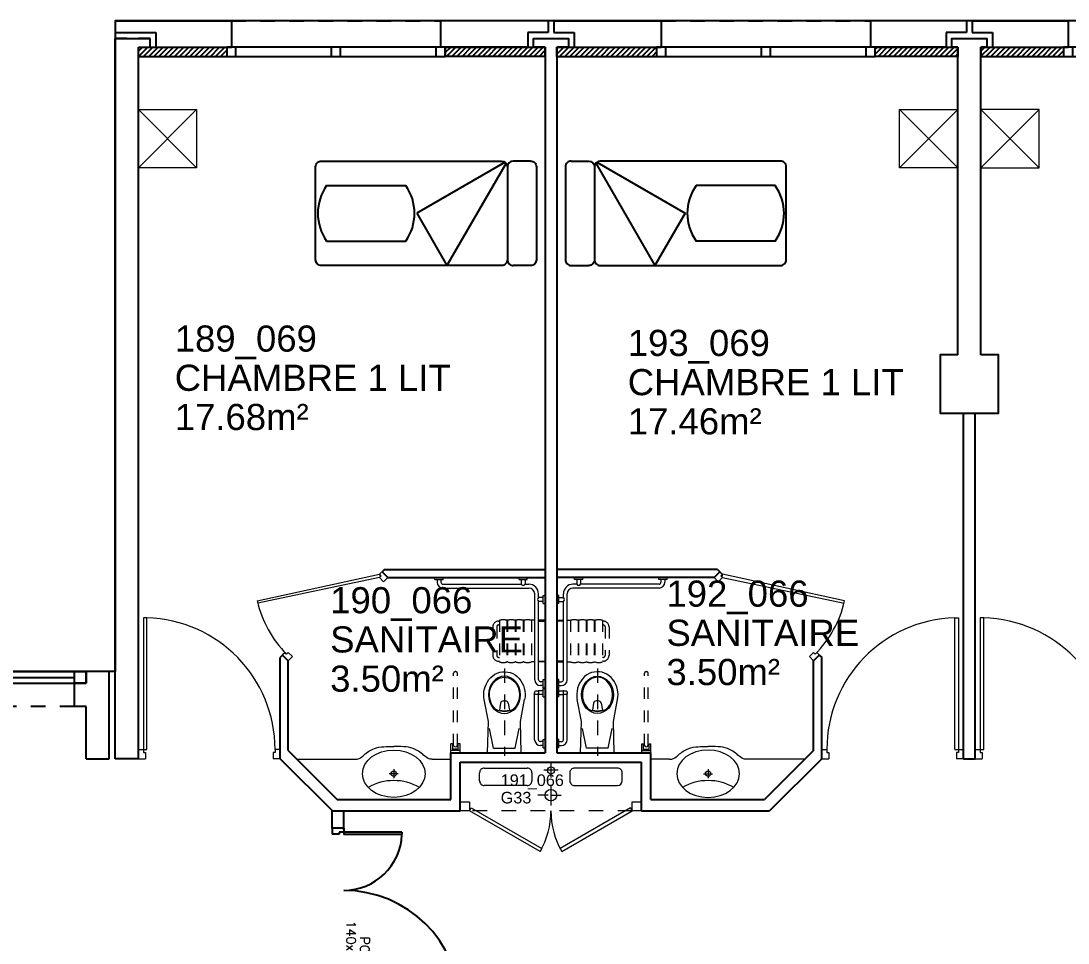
# Model space of a CAD drawing. Header units: metres. Extents: x -5 to 211, y -2 to 116.
# Drawn here: x 186.44 to 195.45, y 64.18 to 72.12 of the extents above; entities that cross this region are included whole.
import ezdxf
from ezdxf.enums import TextEntityAlignment as Align

# ---------------------------------------------------------------- set-up
doc = ezdxf.new("R2010")
doc.units = ezdxf.units.M
doc.header["$MEASUREMENT"] = 0
for name, pattern in [('CACHÉ', [0.25, 0.125, -0.125]), ('CONTINU', [0]), ('HIDDEN2', [0.1875, 0.125, -0.0625]), ('POINTILLÉS', [0.1, 0.05, -0.05])]:
    doc.linetypes.add(name, pattern=pattern)
doc.layers.get('0').update_dxf_attribs({"linetype": 'CONTINUOUS'})
for name, color, linetype in [('002 poteaux', 7, 'CONTINUOUS'), ('003 murs porteurs', 7, 'CONTINUOUS'), ('004 cloisons', 7, 'CONTINUOUS'), ('004 isolation', 7, 'CONTINUOUS'), ('007 Fenêtre', 7, 'CONTINUOUS'), ('400 Lits', 150, 'CONTINUOUS'), ('A_Etiqu_Gaine', 8, 'CONTINUOUS'), ('A_Etiqu_Gaine_code', 8, 'CONTINUOUS'), ('A_Etiqu_Local', 8, 'CONTINUOUS'), ('A_MURS_CLOI', 7, 'CONTINUOUS'), ('A_PORT_Creer', 8, 'CONTINUOUS'), ('CONTOUR', 54, 'CONTINUOUS')]:
    doc.layers.add(name, color=color, linetype=linetype)
for name, color, linetype, lineweight in [('A_EQPM', 142, 'CONTINUOUS', 0), ('A_PORT', 8, 'CONTINUOUS', 0), ('A_SANI', 5, 'CONTINU', 0)]:
    doc.layers.add(name, color=color, linetype=linetype, lineweight=lineweight)
doc.styles.add('Attribut', font='arial.ttf')
doc.styles.add('ROMANS8', font='romans8.shx', dxfattribs={"height": 50})

# ---------------------------------------------------------------- blocks, each defined once
blk = doc.blocks.new('BROCA5-G22')
at = {"layer": '004 cloisons', "color": 52, "linetype": 'Continuous'}
for p, q in [((45.059898, 26.449627), (43.339897, 26.449627)), ((43.339897, 26.369629), (45.059898, 26.369629))]:
    blk.add_line(p, q, dxfattribs=at)
at = {"layer": '004 cloisons', "color": 7, "linetype": 'Continuous'}
for points in [[(43.259903, 26.449627), (43.259903, 26.369629), (43.339897, 26.369629), (43.339897, 26.449627)], [(44.159904, 26.449627), (44.159904, 26.369629), (44.239899, 26.369629), (44.239899, 26.449627)], [(45.059898, 26.449627), (45.059898, 26.369629), (45.139893, 26.369629), (45.139893, 26.449627)]]:
    blk.add_lwpolyline(points, close=True, dxfattribs=at)
blk = doc.blocks.new('BROCA5-G551')
at = {"layer": '004 cloisons', "color": 1, "linetype": 'Continuous'}
for p, q in [((40.550011, 21.074963), (41.95002, 21.074963)), ((40.550011, 21.024952), (41.95002, 21.024952)), ((40.550011, 20.974964), (42.050018, 20.974957))]:
    blk.add_line(p, q, dxfattribs=at)
at = {"layer": '004 cloisons', "color": 7, "linetype": 'Continuous'}
for points in [[(40.550011, 20.974964), (40.450012, 20.974964), (40.450012, 21.074963), (40.550011, 21.074963)], [(42.050018, 20.974964), (41.95002, 20.974964), (41.95002, 21.074963), (42.050018, 21.074963)]]:
    blk.add_lwpolyline(points, close=True, dxfattribs=at)
blk = doc.blocks.new('BROCA5-G554')
at = {"layer": '004 cloisons', "color": 5, "linetype": 'Continuous'}
for p, q in [((42.250015, 21.074966), (42.050018, 21.074966)), ((42.050018, 20.974964), (42.050018, 21.074966)), ((42.250015, 20.39975), (42.250015, 21.074966)), ((42.050018, 20.324753), (42.050018, 20.774963)), ((42.250015, 20.39975), (42.250015, 20.39975)), ((42.250015, 20.324753), (42.250015, 20.39975)), ((42.050018, 20.324753), (42.250015, 20.324753))]:
    blk.add_line(p, q, dxfattribs=at)
blk = doc.blocks.new('BROCA5-G553')
at = {"layer": '004 cloisons', "color": 5, "linetype": 'Continuous'}
for p, q in [((41.95002, 20.774963), (41.95002, 20.974964)), ((42.050018, 20.974964), (41.95002, 20.974964)), ((42.050018, 20.774963), (41.95002, 20.774963))]:
    blk.add_line(p, q, dxfattribs=at)
at = {"layer": '004 cloisons'}
blk.add_blockref('BROCA5-G554', (0, 0), dxfattribs=at)
blk = doc.blocks.new('BROCA5-G556')
at = {"layer": '004 cloisons', "color": 5, "linetype": 'Continuous'}
for p, q in [((42.300018, 26.674631), (42.300018, 26.574631)), ((42.300018, 26.674631), (43.2999, 26.674631)), ((43.2999, 26.674631), (43.2999, 26.449627)), ((42.300018, 26.574631), (42.650013, 26.574631)), ((42.650013, 26.574631), (42.650013, 26.449627)), ((42.650013, 26.449627), (43.2999, 26.449627))]:
    blk.add_line(p, q, dxfattribs=at)
blk = doc.blocks.new('BROCA5-G1149')
at = {"layer": '004 cloisons', "color": 5, "linetype": 'Continuous'}
for p, q in [((49.675018, 26.674631), (50.499901, 26.674631)), ((49.675018, 26.674631), (49.675018, 26.574631)), ((50.499901, 26.674631), (50.499901, 26.449627)), ((49.675018, 26.574631), (49.850014, 26.574631)), ((49.850014, 26.574631), (49.850014, 26.449627)), ((49.850014, 26.449627), (50.499901, 26.449627))]:
    blk.add_line(p, q, dxfattribs=at)
blk = doc.blocks.new('BROCA5-G1151')
at = {"layer": '004 cloisons', "color": 52, "linetype": 'Continuous'}
for p, q in [((48.7598, 26.449627), (47.039799, 26.449627)), ((47.039799, 26.369629), (48.7598, 26.369629))]:
    blk.add_line(p, q, dxfattribs=at)
at = {"layer": '004 cloisons', "color": 7, "linetype": 'Continuous'}
for points in [[(46.959805, 26.449627), (46.959805, 26.369629), (47.039799, 26.369629), (47.039799, 26.449627)], [(47.859806, 26.449627), (47.859806, 26.369629), (47.9398, 26.369629), (47.9398, 26.449627)], [(48.7598, 26.449627), (48.7598, 26.369629), (48.839794, 26.369629), (48.839794, 26.449627)]]:
    blk.add_lwpolyline(points, close=True, dxfattribs=at)
blk = doc.blocks.new('BROCA5-G1152')
at = {"layer": '004 cloisons', "color": 5, "linetype": 'Continuous'}
for p, q in [((46.074921, 26.674631), (46.999802, 26.674631)), ((46.074921, 26.674631), (46.074921, 26.574631)), ((46.999802, 26.674631), (46.999802, 26.449627)), ((46.074921, 26.574631), (46.249916, 26.574631)), ((46.249916, 26.574631), (46.249916, 26.449627)), ((46.249916, 26.449627), (46.999802, 26.449627))]:
    blk.add_line(p, q, dxfattribs=at)
blk = doc.blocks.new('BROCA5-G1153')
at = {"layer": '004 cloisons', "color": 5, "linetype": 'Continuous'}
for p, q in [((45.100037, 26.674631), (45.100037, 26.449627)), ((46.024918, 26.674631), (45.100037, 26.674631)), ((46.024918, 26.674631), (46.024918, 26.574631)), ((45.849922, 26.574631), (45.849922, 26.449627)), ((46.024918, 26.574631), (45.849922, 26.574631)), ((45.849922, 26.449627), (45.100037, 26.449627))]:
    blk.add_line(p, q, dxfattribs=at)
blk = doc.blocks.new('BROCA5-G1154')
at = {"layer": '004 cloisons', "color": 5, "linetype": 'Continuous'}
for p, q in [((48.800129, 26.674631), (48.800129, 26.449627)), ((49.625011, 26.674631), (48.800129, 26.674631)), ((49.625011, 26.674631), (49.625011, 26.574631)), ((49.450016, 26.574631), (49.450016, 26.449627)), ((49.625011, 26.574631), (49.450016, 26.574631)), ((49.450016, 26.449627), (48.800129, 26.449627))]:
    blk.add_line(p, q, dxfattribs=at)
blk = doc.blocks.new('BROCA5-G1158')
at = {"layer": '004 cloisons', "color": 52, "linetype": 'Continuous'}
for p, q in [((52.259899, 26.449627), (50.539898, 26.449627)), ((50.539898, 26.369629), (52.259899, 26.369629))]:
    blk.add_line(p, q, dxfattribs=at)
at = {"layer": '004 cloisons', "color": 7, "linetype": 'Continuous'}
for points in [[(50.459904, 26.449627), (50.459904, 26.369629), (50.539898, 26.369629), (50.539898, 26.449627)], [(51.359905, 26.449627), (51.359905, 26.369629), (51.439899, 26.369629), (51.439899, 26.449627)], [(52.259899, 26.449627), (52.259899, 26.369629), (52.339893, 26.369629), (52.339893, 26.449627)]]:
    blk.add_lwpolyline(points, close=True, dxfattribs=at)
blk = doc.blocks.new('A_Etiqu_Local')
at = {"style": 'Attribut', "flags": 1}
for tag, p in [('CODE_HOPITAL', (-0.4463, 1.9645)), ('CODE_SITE', (-0.4463, 1.7395)), ('CODE_BATIMENT', (-0.4463, 1.5145)), ('CODE_SECTEUR', (-0.4463, 1.2895)), ('CODE_ETAGE', (-0.4463, 1.0645)), ('NOM_NORMALISE', (-0.4463, -0.843)), ('SECTEUR_ACTIVITE', (-0.4463, -1.068)), ('SOUS_SECTEUR_ACTIVITE', (-0.4463, -1.293)), ('VOLUME', (-0.4463, -1.518)), ('SERVICE', (-0.4463, -1.743)), ('CODE_UG', (-0.4463, -1.968)), ('CODE_UA', (-0.4463, -2.193)), ('CODE_POLE', (-0.4463, -2.418)), ('OCCUPANT_EXTERNE', (-0.4463, -2.643)), ('DISPONIBILITE', (-0.4463, -2.868)), ('ACCES_HANDICAPES', (-0.4463, -3.093)), ('NATURE_SOL', (-0.4463, -3.318)), ('RISQUE_LABORATOIRE', (-0.4463, -3.543)), ('AMIANTE', (-0.4463, -3.768))]:
    blk.add_attdef(tag, p, '', height=0.15, dxfattribs=at)
at = {"layer": 'A_Etiqu_Local', "style": 'Attribut'}
for tag, p in [('CODE_PIECE', (-0.4437, 0.5281)), ('NOM_USAGE', (-0.4437, 0.1906)), ('SURFACE', (-0.4437, -0.1469))]:
    blk.add_attdef(tag, p, '', height=0.225, dxfattribs=at)
blk = doc.blocks.new('A_Etiqu_Gaine')
at = {"style": 'Attribut', "flags": 1}
for tag, p in [('CODE_HOPITAL', (-0.4323, 0.8651)), ('CODE_SITE', (-0.4323, 0.7151)), ('CODE_BATIMENT', (-0.4323, 0.5651)), ('CODE_SECTEUR', (-0.4323, 0.4151)), ('CODE_ETAGE', (-0.4323, 0.2651)), ('NOM_NORMALISE', (-0.4323, -0.3349)), ('SECTEUR_ACTIVITE', (-0.4323, -0.4849)), ('SOUS_SECTEUR_ACTIVITE', (-0.4323, -0.6349)), ('SURFACE', (-0.4323, -0.7849)), ('CODE_UG', (-0.4323, -0.9349)), ('CODE_POLE', (-0.4323, -1.0849)), ('AMIANTE', (-0.4323, -1.2349))]:
    blk.add_attdef(tag, p, '', height=0.1, dxfattribs=at)
at = {"layer": 'A_Etiqu_Gaine', "style": 'Attribut'}
blk.add_attdef('NOM_USAGE', (-0.4323, -0.1849), '', height=0.1, dxfattribs=at)
at = {"layer": 'A_Etiqu_Gaine_code', "style": 'Attribut'}
blk.add_attdef('CODE_PIECE', (-0.4323, -0.0349), '', height=0.1, dxfattribs=at)
blk = doc.blocks.new('PV100-50bt10')
for p, q in [((1.515, 1.1), (1.515, 0.1)), ((1.535, 1.1), (1.515, 1.1)), ((1.535, 1.1), (1.535, 0.1)), ((0.035, 0.6), (0.035, 0.1)), ((0.035, 0.6), (0.055, 0.6)), ((0.055, 0.6), (0.055, 0.1)), ((0, 0.1), (0, 0)), ((0, 0.1), (0.035, 0.1)), ((0.035, 0.1), (0.055, 0.1)), ((0.035, 0.1), (0.035, 0.06)), ((1.535, 0.1), (1.515, 0.1)), ((1.535, 0.1), (1.535, 0.06)), ((1.57, 0.1), (1.535, 0.1)), ((1.57, 0.1), (1.57, 0)), ((0, 0), (0.05, 0)), ((0.035, 0.06), (0.05, 0.06)), ((0.05, 0.06), (0.05, 0)), ((1.535, 0.06), (1.52, 0.06)), ((1.52, 0.06), (1.52, 0)), ((1.57, 0), (1.52, 0))]:
    blk.add_line(p, q)
for centre, radius, start, end in [((1.5354, 0.0998), 1.0004, 91.16709, 179.99036), ((0.0342, 0.0996), 0.5008, 0.04538, 87.61634)]:
    blk.add_arc(centre, radius, start, end)
at = {"style": 'ROMANS8'}
for tag, p in [('DEF', (1.0355, 0.2395)), ('DIM', (1.0306, 0.1221))]:
    blk.add_attdef(tag, text='', height=0.08, rotation=360, dxfattribs=at).set_placement(p, align=Align.CENTER)

msp = doc.modelspace()

# ---------------------------------------------------------------- linework, layer by layer
at = {"layer": '002 poteaux', "color": 8, "linetype": 'Continuous'}
msp.add_lwpolyline([(194.5004, 69.2461), (194.3502, 69.2461), (194.3502, 68.7461), (194.8502, 68.7461), (194.8502, 69.2461), (194.7004, 69.2461)], dxfattribs=at)
at = {"layer": '003 murs porteurs', "color": 8, "linetype": 'CACHÉ'}
for p, q in [((188.2501, 72.1208), (190.0502, 72.1208)), ((191.95, 72.1208), (193.7503, 72.1208)), ((186.9002, 66.2211), (185.5002, 66.2211))]:
    msp.add_line(p, q, dxfattribs=at)
at = {"layer": '003 murs porteurs', "color": 8, "linetype": 'POINTILLÉS'}
for p, q in [((187.5502, 71.9708), (187.2502, 71.9708)), ((187.5502, 71.8957), (187.5502, 71.9708)), ((187.4501, 71.8957), (187.5501, 71.8957))]:
    msp.add_line(p, q, dxfattribs=at)
at = {"layer": '003 murs porteurs', "color": 8, "linetype": 'Continuous'}
for p, q in [((194.5003, 69.2461), (194.5003, 71.8957)), ((194.7004, 69.2461), (194.7004, 71.8957))]:
    msp.add_line(p, q, dxfattribs=at)
for points in [[(190.9502, 71.8957), (190.8501, 71.8957), (190.8501, 71.9708), (191.1501, 71.9708), (191.1501, 71.8957), (191.0499, 71.8957)], [(194.5003, 71.8957), (194.4502, 71.8957), (194.4502, 71.9708), (194.7502, 71.9708), (194.7502, 71.8957), (194.7004, 71.8957)]]:
    msp.add_lwpolyline(points, dxfattribs=at)
at = {"layer": '004 cloisons', "color": 8, "linetype": 'Continuous'}
for p, q in [((187.2502, 71.9708), (187.5502, 71.9708)), ((187.2502, 65.8459), (187.2502, 71.9708)), ((187.5502, 71.8957), (187.5502, 71.9708)), ((187.4502, 65.7709), (187.4502, 71.8957)), ((187.4502, 71.8957), (187.5502, 71.8957)), ((190.9502, 71.8957), (190.9502, 65.8204)), ((191.0502, 71.8957), (191.0502, 65.8204)), ((194.5502, 65.7709), (194.5502, 68.7461)), ((194.6502, 65.7709), (194.6502, 68.7461)), ((187.2502, 65.7709), (187.2502, 65.8459)), ((188.7402, 65.8421), (189.1614, 65.4209)), ((190.1402, 65.4209), (190.1402, 65.8204)), ((190.1402, 65.8204), (190.9502, 65.8204)), ((191.0502, 65.8204), (191.8602, 65.8204)), ((191.8602, 65.4209), (191.8602, 65.8204)), ((193.2603, 65.8421), (192.8391, 65.4209)), ((187.4502, 65.7709), (187.2502, 65.7709)), ((188.67, 65.7709), (189.12, 65.3209)), ((190.2202, 65.3209), (190.2202, 65.7404)), ((190.2202, 65.7404), (191.7802, 65.7404)), ((191.7802, 65.3209), (191.7802, 65.7404)), ((193.3305, 65.7709), (192.8805, 65.3209)), ((194.5502, 65.7709), (194.6502, 65.7709)), ((189.1614, 65.4209), (190.1402, 65.4209)), ((191.8602, 65.4209), (192.8391, 65.4209)), ((189.12, 65.3209), (190.2202, 65.3209)), ((191.7802, 65.3209), (192.8805, 65.3209))]:
    msp.add_line(p, q, dxfattribs=at)
at = {"layer": '004 isolation', "color": 8, "linetype": 'Continuous'}
for p, q in [((187.4865, 71.8958), (187.4501, 71.8593)), ((187.4501, 71.8157), (187.4501, 71.8957)), ((187.4501, 71.8957), (188.2101, 71.8957)), ((187.4501, 71.8157), (188.2101, 71.8157)), ((187.4507, 71.8158), (187.5307, 71.8957)), ((187.5749, 71.8957), (187.4949, 71.8157)), ((187.5391, 71.8157), (187.6191, 71.8957)), ((187.6633, 71.8958), (187.5833, 71.8157)), ((187.6275, 71.8157), (187.7075, 71.8958)), ((187.7517, 71.8957), (187.6717, 71.8158)), ((187.7159, 71.8157), (187.7959, 71.8957)), ((187.8401, 71.8958), (187.7601, 71.8157)), ((187.8043, 71.8157), (187.8843, 71.8958)), ((187.9285, 71.8958), (187.8485, 71.8158)), ((187.8927, 71.8158), (187.9726, 71.8957)), ((188.0169, 71.8957), (187.9369, 71.8157)), ((187.981, 71.8157), (188.061, 71.8958)), ((188.1052, 71.8958), (188.0253, 71.8158)), ((188.0694, 71.8158), (188.1494, 71.8958)), ((188.1936, 71.8957), (188.1136, 71.8158)), ((188.1578, 71.8157), (188.2101, 71.868)), ((188.2101, 71.8238), (188.202, 71.8157)), ((188.2101, 71.8957), (188.2101, 71.8157)), ((190.094, 71.8957), (190.0901, 71.8919)), ((190.0901, 71.8477), (190.1382, 71.8957)), ((190.0901, 71.8957), (190.9502, 71.8957)), ((190.0901, 71.8957), (190.0901, 71.8157)), ((190.9502, 71.8157), (190.0901, 71.8157)), ((190.1824, 71.8957), (190.1024, 71.8158)), ((190.1466, 71.8157), (190.2265, 71.8957)), ((190.2707, 71.8957), (190.1908, 71.8157)), ((190.235, 71.8157), (190.315, 71.8958)), ((190.3592, 71.8957), (190.2792, 71.8157)), ((190.3234, 71.8158), (190.4034, 71.8957)), ((190.4475, 71.8957), (190.3675, 71.8158)), ((190.4117, 71.8157), (190.4917, 71.8957)), ((190.5359, 71.8958), (190.4559, 71.8157)), ((190.5001, 71.8157), (190.5801, 71.8958)), ((190.6243, 71.8957), (190.5443, 71.8158)), ((190.5885, 71.8158), (190.6685, 71.8957)), ((190.7127, 71.8957), (190.6327, 71.8158)), ((190.6769, 71.8157), (190.7569, 71.8958)), ((190.8011, 71.8958), (190.7211, 71.8157)), ((190.7653, 71.8158), (190.8453, 71.8958)), ((190.8895, 71.8957), (190.8095, 71.8158)), ((190.8537, 71.8158), (190.9337, 71.8957)), ((190.9502, 71.8681), (190.8979, 71.8158)), ((190.9421, 71.8158), (190.9502, 71.8239)), ((190.9502, 71.8157), (190.9502, 71.8957)), ((191.0662, 71.8957), (191.0499, 71.8794)), ((191.0499, 71.8352), (191.1104, 71.8957)), ((191.0499, 71.8157), (191.0499, 71.8957)), ((191.0499, 71.8957), (191.91, 71.8957)), ((191.0499, 71.8157), (191.91, 71.8157)), ((191.1546, 71.8957), (191.0746, 71.8158)), ((191.1188, 71.8157), (191.1988, 71.8957)), ((191.243, 71.8957), (191.163, 71.8157)), ((191.2072, 71.8157), (191.2872, 71.8957)), ((191.3314, 71.8957), (191.2514, 71.8157)), ((191.2956, 71.8158), (191.3756, 71.8957)), ((191.4198, 71.8957), (191.3398, 71.8158)), ((191.384, 71.8157), (191.464, 71.8957)), ((191.5082, 71.8958), (191.4282, 71.8157)), ((191.4724, 71.8157), (191.5524, 71.8958)), ((191.5966, 71.8957), (191.5166, 71.8158)), ((191.5608, 71.8158), (191.6408, 71.8957)), ((191.685, 71.8957), (191.605, 71.8158)), ((191.6492, 71.8157), (191.7292, 71.8958)), ((191.7734, 71.8958), (191.6934, 71.8157)), ((191.7375, 71.8158), (191.8175, 71.8958)), ((191.8617, 71.8957), (191.7817, 71.8158)), ((191.8259, 71.8158), (191.9059, 71.8957)), ((191.91, 71.8556), (191.8701, 71.8158)), ((191.91, 71.8957), (191.91, 71.8157)), ((193.8063, 71.8958), (193.79, 71.8795)), ((193.79, 71.8353), (193.8505, 71.8958)), ((193.79, 71.8957), (194.5002, 71.8957)), ((193.79, 71.8157), (193.79, 71.8957)), ((194.5002, 71.8157), (193.79, 71.8157)), ((193.8947, 71.8958), (193.8147, 71.8157)), ((193.8588, 71.8157), (193.9388, 71.8957)), ((193.983, 71.8957), (193.903, 71.8157)), ((193.9472, 71.8157), (194.0273, 71.8958)), ((194.0715, 71.8958), (193.9914, 71.8157)), ((194.0356, 71.8158), (194.1156, 71.8958)), ((194.1598, 71.8958), (194.0798, 71.8157)), ((194.124, 71.8157), (194.204, 71.8957)), ((194.2482, 71.8957), (194.1682, 71.8157)), ((194.2124, 71.8157), (194.2924, 71.8958)), ((194.3366, 71.8958), (194.2566, 71.8157)), ((194.3008, 71.8158), (194.3808, 71.8958)), ((194.425, 71.8958), (194.345, 71.8157)), ((194.3892, 71.8157), (194.4692, 71.8957)), ((194.5002, 71.8826), (194.4334, 71.8157)), ((194.4776, 71.8157), (194.5002, 71.8384)), ((194.5002, 71.8957), (194.5002, 71.8157)), ((194.7343, 71.8958), (194.7003, 71.8617)), ((194.7003, 71.8175), (194.7785, 71.8957)), ((194.7003, 71.8957), (195.4101, 71.8957)), ((194.7003, 71.8957), (194.7003, 71.8157)), ((194.7003, 71.8157), (195.4101, 71.8157)), ((194.8227, 71.8957), (194.7427, 71.8157)), ((194.7869, 71.8157), (194.8669, 71.8957)), ((194.9111, 71.8958), (194.8311, 71.8157)), ((194.8753, 71.8157), (194.9553, 71.8958)), ((194.9995, 71.8957), (194.9195, 71.8157)), ((194.9637, 71.8157), (195.0437, 71.8957)), ((195.0879, 71.8958), (195.0079, 71.8157)), ((195.0521, 71.8157), (195.1321, 71.8958)), ((195.1763, 71.8957), (195.0963, 71.8158)), ((195.1405, 71.8157), (195.2205, 71.8957)), ((195.2647, 71.8958), (195.1847, 71.8157)), ((195.2289, 71.8157), (195.3089, 71.8958)), ((195.3531, 71.8957), (195.2731, 71.8158)), ((195.3173, 71.8157), (195.3972, 71.8957)), ((195.4101, 71.8644), (195.3614, 71.8157)), ((195.4056, 71.8157), (195.4101, 71.8202)), ((195.4101, 71.8957), (195.4101, 71.8157))]:
    msp.add_line(p, q, dxfattribs=at)
at = {"layer": '400 Lits', "color": 8, "linetype": 'Continuous'}
for p, q in [((190.8253, 70.9151), (190.6753, 70.9151)), ((191.1751, 70.9151), (191.3251, 70.9151)), ((190.6065, 70.9042), (189.8459, 70.4651)), ((190.6145, 70.8963), (190.1057, 70.0151)), ((190.6253, 70.8651), (190.6253, 70.0651)), ((191.3751, 70.8651), (191.3751, 70.0651)), ((191.386, 70.8963), (191.8947, 70.0151)), ((191.3939, 70.9042), (192.1545, 70.4651)), ((189.0698, 70.7037), (189.7514, 70.7037)), ((192.9306, 70.7037), (192.249, 70.7037)), ((189.8459, 70.4651), (190.1057, 70.0151)), ((192.1545, 70.4651), (191.8947, 70.0151)), ((189.0698, 70.2266), (189.7514, 70.2266)), ((192.9306, 70.2266), (192.249, 70.2266)), ((190.8253, 70.0151), (190.6753, 70.0151)), ((191.1751, 70.0151), (191.3251, 70.0151))]:
    msp.add_line(p, q, dxfattribs=at)
for points in [[(190.5756, 70.0151), (189.0253, 70.0151, -0.414214), (188.9753, 70.0651), (188.9753, 70.8651, -0.414214), (189.0253, 70.9151), (190.5756, 70.9151)], [(190.5753, 70.9151, -0.414213), (190.6253, 70.8651), (190.6253, 70.0651, -0.414214), (190.5753, 70.0151)], [(190.6753, 70.9151, 0.414213), (190.6253, 70.8651), (190.6253, 70.0651, 0.414214), (190.6753, 70.0151)], [(190.8253, 70.9151, -0.414214), (190.8753, 70.8651), (190.8753, 70.0651, -0.414214), (190.8253, 70.0151)], [(191.1751, 70.9151, 0.414214), (191.1251, 70.8651), (191.1251, 70.0651, 0.414214), (191.1751, 70.0151)], [(191.3251, 70.9151, -0.414213), (191.3751, 70.8651), (191.3751, 70.0651, -0.414214), (191.3251, 70.0151)], [(191.4251, 70.9151, 0.414213), (191.3751, 70.8651), (191.3751, 70.0651, 0.414214), (191.4251, 70.0151)], [(191.4248, 70.0151), (192.9751, 70.0151, 0.414214), (193.0251, 70.0651), (193.0251, 70.8651, 0.414214), (192.9751, 70.9151), (191.4248, 70.9151)]]:
    msp.add_lwpolyline(points, format="xyb", dxfattribs=at)
for centre, start, end in [((189.4106, 70.4651), 145.00777, 214.99254), ((189.4106, 70.4651), 325.00791, 34.99193), ((192.5898, 70.4651), 145.00807, 214.99209), ((192.5898, 70.4651), 325.00746, 34.99223)]:
    msp.add_arc(centre, 0.416, start, end, dxfattribs=at)
at = {"layer": 'A_EQPM', "color": 8}
for p, q in [((187.4502, 71.3571), (187.9502, 70.8571)), ((187.9502, 71.3571), (187.4502, 70.8571)), ((194.0003, 71.3571), (194.5003, 70.8571)), ((194.5003, 71.3571), (194.0003, 70.8571)), ((195.2001, 71.3571), (194.7001, 70.8571)), ((194.7001, 71.3571), (195.2001, 70.8571))]:
    msp.add_line(p, q, dxfattribs=at)
for points in [[(187.4502, 71.3571), (187.9502, 71.3571), (187.9502, 70.8571), (187.4502, 70.8571)], [(194.0003, 71.3571), (194.5003, 71.3571), (194.5003, 70.8571), (194.0003, 70.8571)], [(195.2001, 71.3571), (194.7001, 71.3571), (194.7001, 70.8571), (195.2001, 70.8571)]]:
    msp.add_lwpolyline(points, close=True, dxfattribs=at)
at = {"layer": 'A_MURS_CLOI', "color": 8, "linetype": 'Continuous'}
for p, q in [((189.5674, 67.3999), (189.5466, 67.3791)), ((189.5674, 67.3999), (190.9504, 67.3999)), ((192.433, 67.3999), (191.0501, 67.3999)), ((192.433, 67.3999), (192.4538, 67.3791)), ((189.5961, 67.3296), (189.5466, 67.3791)), ((189.5964, 67.3299), (189.5961, 67.3296)), ((189.5964, 67.3299), (190.9504, 67.3299)), ((192.404, 67.3299), (191.0501, 67.3299)), ((192.404, 67.3299), (192.4043, 67.3296)), ((192.4043, 67.3296), (192.4538, 67.3791)), ((188.691, 66.6634), (188.6702, 66.6425)), ((188.6702, 65.7707), (188.6702, 66.6425)), ((188.7405, 66.6139), (188.691, 66.6634)), ((188.7402, 65.8421), (188.7402, 66.6141)), ((188.7405, 66.6139), (188.7402, 66.6136)), ((193.26, 66.6139), (193.3095, 66.6634)), ((193.26, 66.6139), (193.2603, 66.6136)), ((193.2603, 65.8421), (193.2602, 66.6141)), ((193.3095, 66.6634), (193.3303, 66.6425)), ((193.3303, 65.7707), (193.3303, 66.6425))]:
    msp.add_line(p, q, dxfattribs=at)
at = {"layer": 'A_MURS_CLOI', "color": 8}
for p, q in [((189.1181, 65.1727), (189.1181, 65.3209)), ((189.2181, 65.1597), (189.2181, 65.3209))]:
    msp.add_line(p, q, dxfattribs=at)
at = {"layer": 'A_PORT', "color": 8}
for p, q in [((188.4737, 67.1287), (189.5251, 67.3582)), ((189.5251, 67.3299), (188.4783, 67.1092)), ((193.5267, 67.1287), (192.4754, 67.3582)), ((192.4754, 67.3299), (193.5221, 67.1092))]:
    msp.add_line(p, q, dxfattribs=at)
at = {"layer": 'A_PORT', "color": 8, "linetype": 'Continuous'}
for p, q in [((187.4941, 66.9825), (187.4941, 65.8231)), ((187.5241, 66.9825), (187.4941, 66.9825)), ((187.5241, 65.8509), (187.5241, 66.9825)), ((194.4764, 65.8509), (194.4764, 66.9825)), ((194.4764, 66.9825), (194.5064, 66.9825)), ((194.5064, 66.9825), (194.5064, 65.8231)), ((194.6941, 66.9825), (194.6941, 65.8231)), ((194.7241, 66.9825), (194.6941, 66.9825)), ((194.7241, 65.8509), (194.7241, 66.9825)), ((187.4502, 65.7709), (187.4502, 65.8509)), ((187.4502, 65.8509), (187.5241, 65.8509)), ((187.4941, 65.8231), (187.5101, 65.8231)), ((187.5101, 65.8231), (187.5101, 65.7709)), ((188.6101, 65.8231), (188.6101, 65.7709)), ((188.6261, 65.8231), (188.6101, 65.8231)), ((188.6261, 65.8509), (188.6261, 65.8231)), ((188.67, 65.8509), (188.6261, 65.8509)), ((188.67, 65.7709), (188.67, 65.8509)), ((193.3305, 65.7709), (193.3305, 65.8509)), ((193.3305, 65.8509), (193.3744, 65.8509)), ((193.3744, 65.8509), (193.3744, 65.8231)), ((193.3744, 65.8231), (193.3904, 65.8231)), ((193.3904, 65.8231), (193.3904, 65.7709)), ((194.4764, 65.8509), (194.5502, 65.8509)), ((194.4904, 65.8231), (194.4904, 65.7709)), ((194.5064, 65.8231), (194.4904, 65.8231)), ((194.5502, 65.7709), (194.5502, 65.8509)), ((194.6502, 65.7709), (194.6502, 65.8509)), ((194.6502, 65.8509), (194.7241, 65.8509)), ((194.6941, 65.8231), (194.7101, 65.8231)), ((194.7101, 65.8231), (194.7101, 65.7709)), ((187.4502, 65.7709), (187.5101, 65.7709)), ((188.67, 65.7709), (188.6101, 65.7709)), ((193.3305, 65.7709), (193.3904, 65.7709)), ((194.5502, 65.7709), (194.4904, 65.7709)), ((194.6502, 65.7709), (194.7101, 65.7709))]:
    msp.add_line(p, q, dxfattribs=at)
at = {"layer": 'A_PORT', "color": 8, "linetype": 'CACHÉ'}
msp.add_line((191.7002, 65.3209), (190.3002, 65.3209), dxfattribs=at)
at = {"layer": 'A_PORT', "color": 8}
for points in [[(188.7402, 66.6849), (188.726, 66.6707), (188.7119, 66.6849), (188.6907, 66.6637), (188.7402, 66.6142), (188.7755, 66.6495), (188.7402, 66.6849)], [(193.2603, 66.6849), (193.2744, 66.6707), (193.2886, 66.6849), (193.3098, 66.6637), (193.2603, 66.6142), (193.2249, 66.6495), (193.2603, 66.6849)]]:
    msp.add_lwpolyline(points, dxfattribs=at)
at = {"layer": 'A_PORT', "color": 8, "linetype": 'Continuous'}
for points in [[(190.2202, 65.3209), (190.2202, 65.4009), (190.3002, 65.4009), (190.3002, 65.3209)], [(190.3152, 65.3469), (190.9214, 64.9969), (190.9064, 64.9709), (190.3002, 65.3209)], [(191.6852, 65.3469), (191.079, 64.9969), (191.094, 64.9709), (191.7002, 65.3209)], [(191.7002, 65.3209), (191.7002, 65.4009), (191.7802, 65.4009), (191.7802, 65.3209)]]:
    msp.add_lwpolyline(points, close=True, dxfattribs=at)
at = {"layer": 'A_PORT', "color": 8}
for centre, start, end in [((189.3904, 67.3352), 192.69728, 225.00268), ((192.61, 67.3352), 314.99732, 347.30272)]:
    msp.add_arc(centre, 0.9397, start, end, dxfattribs=at)
at = {"layer": 'A_PORT', "color": 8, "linetype": 'Continuous'}
for centre, radius, start, end in [((187.4941, 65.8509), 1.132, 0, 88.48138), ((194.5064, 65.8509), 1.132, 91.51862, 180), ((194.6941, 65.8509), 1.132, 0, 88.48138), ((190.3002, 65.3209), 0.7, 330.00002, 0), ((191.7002, 65.3209), 0.7, 180, 210)]:
    msp.add_arc(centre, radius, start, end, dxfattribs=at)
at = {"layer": 'A_SANI', "color": 8}
for p, q in [((189.5463, 67.3794), (189.5251, 67.3582)), ((189.5251, 67.3582), (189.5298, 67.3388)), ((189.5251, 67.3582), (189.5392, 67.3441)), ((189.5392, 67.3441), (189.5251, 67.3299)), ((189.5251, 67.3299), (189.5604, 67.2946)), ((189.5958, 67.3299), (189.5463, 67.3794)), ((189.5604, 67.2946), (189.5958, 67.3299)), ((192.44, 67.2946), (192.4047, 67.3299)), ((192.4754, 67.3299), (192.44, 67.2946)), ((192.4542, 67.3794), (192.4754, 67.3582)), ((192.4754, 67.3582), (192.4612, 67.3441)), ((192.4612, 67.3441), (192.4754, 67.3299)), ((192.4754, 67.3582), (192.4706, 67.3388))]:
    msp.add_line(p, q, dxfattribs=at)
at = {"layer": 'A_SANI', "color": 8, "linetype": 'Continuous'}
for p, q in [((190.0013, 67.3132), (190.0013, 67.3299)), ((190.0013, 67.3132), (190.072, 67.3132)), ((190.0201, 67.3132), (190.0201, 67.2899)), ((190.0531, 67.3132), (190.0531, 67.2899)), ((190.072, 67.3132), (190.072, 67.3299)), ((190.726, 67.3299), (190.7967, 67.3299)), ((190.726, 67.3132), (190.726, 67.3299)), ((190.726, 67.3132), (190.7967, 67.3132)), ((190.7449, 67.3132), (190.7449, 67.2729)), ((190.7779, 67.3132), (190.7779, 67.2729)), ((190.7967, 67.3132), (190.7967, 67.3299)), ((191.2744, 67.3299), (191.2037, 67.3299)), ((191.2037, 67.3132), (191.2037, 67.3299)), ((191.2744, 67.3132), (191.2037, 67.3132)), ((191.2226, 67.3132), (191.2226, 67.2729)), ((191.2556, 67.3132), (191.2556, 67.2729)), ((191.2744, 67.3132), (191.2744, 67.3299)), ((191.9284, 67.3132), (191.9284, 67.3299)), ((191.9991, 67.3132), (191.9284, 67.3132)), ((191.9473, 67.3132), (191.9473, 67.2899)), ((191.9803, 67.3132), (191.9803, 67.2899)), ((191.9991, 67.3132), (191.9991, 67.3299)), ((190.0701, 67.2729), (190.7449, 67.2729)), ((190.0701, 67.2399), (190.8104, 67.2399)), ((190.7779, 67.2729), (190.8104, 67.2729)), ((191.2226, 67.2729), (191.1901, 67.2729)), ((191.9303, 67.2399), (191.1901, 67.2399)), ((191.9303, 67.2729), (191.2556, 67.2729)), ((190.8604, 66.4497), (190.8604, 67.1899)), ((190.8934, 67.1574), (190.8934, 67.1899)), ((190.9336, 67.1574), (190.8934, 67.1574)), ((190.9336, 67.1763), (190.9504, 67.1763)), ((190.9336, 67.1056), (190.9336, 67.1763)), ((190.9504, 67.1056), (190.9504, 67.1763)), ((191.0501, 67.1056), (191.0501, 67.1763)), ((191.0668, 67.1763), (191.0501, 67.1763)), ((191.0668, 67.1056), (191.0668, 67.1763)), ((191.0668, 67.1574), (191.1071, 67.1574)), ((191.1071, 67.1574), (191.1071, 67.1899)), ((191.1401, 66.4497), (191.1401, 67.1899)), ((190.8934, 66.4497), (190.8934, 67.1244)), ((190.9336, 67.1244), (190.8934, 67.1244)), ((190.9336, 67.1056), (190.9504, 67.1056)), ((191.0668, 67.1056), (191.0501, 67.1056)), ((191.0668, 67.1244), (191.1071, 67.1244)), ((191.1071, 66.4497), (191.1071, 67.1244)), ((190.9336, 66.4327), (190.9104, 66.4327)), ((190.9336, 66.3808), (190.9336, 66.4516)), ((190.9336, 66.4516), (190.9504, 66.4516)), ((191.0668, 66.4516), (191.0501, 66.4516)), ((191.0668, 66.3808), (191.0668, 66.4516)), ((191.0668, 66.4327), (191.0901, 66.4327)), ((190.8602, 65.9346), (190.8602, 66.3392)), ((190.9335, 66.3557), (190.8932, 66.3557)), ((190.8932, 65.9346), (190.8932, 66.3392)), ((190.9335, 66.3227), (190.8932, 66.3227)), ((190.9336, 66.3997), (190.9104, 66.3997)), ((190.9335, 66.3039), (190.9335, 66.3746)), ((190.9335, 66.3746), (190.9502, 66.3746)), ((190.9336, 66.3808), (190.9504, 66.3808)), ((190.9502, 66.3039), (190.9502, 66.3746)), ((191.0668, 66.3808), (191.0501, 66.3808)), ((191.0502, 66.3039), (191.0502, 66.3746)), ((191.067, 66.3746), (191.0502, 66.3746)), ((191.0668, 66.3997), (191.0901, 66.3997)), ((191.067, 66.3039), (191.067, 66.3746)), ((191.067, 66.3557), (191.1072, 66.3557)), ((191.067, 66.3227), (191.1072, 66.3227)), ((191.1072, 65.9346), (191.1072, 66.3392)), ((191.1402, 65.9346), (191.1402, 66.3392)), ((190.4627, 66.0904), (190.4262, 66.2809)), ((190.5671, 66.2479), (190.5573, 66.1896)), ((190.5917, 66.2687), (190.6086, 66.2687)), ((190.6333, 66.2479), (190.643, 66.1898)), ((190.7377, 66.0904), (190.7741, 66.2809)), ((190.9335, 66.3039), (190.9502, 66.3039)), ((191.067, 66.3039), (191.0502, 66.3039)), ((191.2628, 66.0904), (191.2263, 66.2809)), ((191.3671, 66.2479), (191.3574, 66.1898)), ((191.4087, 66.2687), (191.3918, 66.2687)), ((191.4334, 66.2479), (191.4431, 66.1896)), ((191.5378, 66.0904), (191.5742, 66.2809)), ((190.4552, 65.8204), (190.4627, 66.0904)), ((190.7452, 65.8204), (190.7377, 66.0904)), ((191.2553, 65.8204), (191.2628, 66.0904)), ((191.5453, 65.8204), (191.5378, 66.0904)), ((190.507, 65.8611), (190.4728, 66.0311)), ((190.6933, 65.8611), (190.7275, 66.0311)), ((191.3071, 65.8611), (191.2729, 66.0311)), ((191.4934, 65.8611), (191.5276, 66.0311)), ((190.1402, 65.8204), (190.1402, 65.8999)), ((190.1561, 65.8999), (190.1402, 65.8999)), ((190.1561, 65.8414), (190.1561, 65.8999)), ((190.1627, 65.8924), (190.1561, 65.8924)), ((190.2024, 65.8924), (190.1957, 65.8924)), ((190.2024, 65.8414), (190.2024, 65.8999)), ((190.2182, 65.8999), (190.2024, 65.8999)), ((190.2182, 65.8204), (190.2182, 65.8999)), ((190.9335, 65.9176), (190.9102, 65.9176)), ((190.9335, 65.8846), (190.9102, 65.8846)), ((190.9335, 65.9364), (190.9502, 65.9364)), ((190.9335, 65.8657), (190.9335, 65.9364)), ((191.067, 65.9364), (191.0502, 65.9364)), ((191.067, 65.8657), (191.067, 65.9364)), ((191.067, 65.9176), (191.0902, 65.9176)), ((191.067, 65.8846), (191.0902, 65.8846)), ((191.7822, 65.8204), (191.7822, 65.8999)), ((191.7822, 65.8999), (191.7981, 65.8999)), ((191.7981, 65.8414), (191.7981, 65.8999)), ((191.7981, 65.8924), (191.8047, 65.8924)), ((191.8377, 65.8924), (191.8444, 65.8924)), ((191.8444, 65.8414), (191.8444, 65.8999)), ((191.8444, 65.8999), (191.8602, 65.8999)), ((191.8602, 65.8204), (191.8602, 65.8999)), ((190.2182, 65.8414), (190.1402, 65.8414)), ((190.2024, 65.8525), (190.1561, 65.8525)), ((190.507, 65.8611), (190.6933, 65.8611)), ((190.9335, 65.8657), (190.9502, 65.8657)), ((191.067, 65.8657), (191.0502, 65.8657)), ((191.4934, 65.8611), (191.3071, 65.8611)), ((191.7822, 65.8414), (191.8602, 65.8414)), ((191.7981, 65.8525), (191.8444, 65.8525)), ((188.8166, 65.7657), (189.3166, 65.7657)), ((189.9789, 65.7657), (190.1402, 65.7657)), ((190.4267, 65.6904), (190.7967, 65.6904)), ((191.0001, 65.7324), (191.0001, 65.6094)), ((191.5735, 65.6904), (191.2035, 65.6904)), ((192.0216, 65.7657), (191.8602, 65.7657)), ((193.1839, 65.7657), (192.6838, 65.7657)), ((189.686, 65.6417), (189.6095, 65.6417)), ((189.6477, 65.68), (189.6477, 65.6035)), ((190.3867, 65.5804), (190.3867, 65.6504)), ((190.8367, 65.6504), (190.8367, 65.5804)), ((191.0616, 65.6709), (190.9386, 65.6709)), ((191.1635, 65.6504), (191.1635, 65.5804)), ((191.6135, 65.5804), (191.6135, 65.6504)), ((192.3144, 65.6417), (192.3909, 65.6417)), ((192.3527, 65.68), (192.3527, 65.6035)), ((190.7967, 65.5404), (190.4267, 65.5404)), ((191.0001, 65.5449), (191.0001, 65.3692)), ((191.2035, 65.5404), (191.5735, 65.5404)), ((190.9751, 65.4571), (190.8872, 65.4571)), ((191.0001, 65.4571), (191.088, 65.4571))]:
    msp.add_line(p, q, dxfattribs=at)
at = {"layer": 'A_SANI', "color": 8, "linetype": 'HIDDEN2', "ltscale": 0.5}
for p, q in [((190.5504, 66.9551), (190.5571, 66.9551)), ((190.5571, 66.9619), (190.5571, 66.6033)), ((190.6221, 66.9619), (190.6221, 66.6033)), ((190.6271, 66.9619), (190.6221, 66.9619)), ((190.6271, 66.9619), (190.6271, 66.6033)), ((190.6921, 66.9619), (190.6921, 66.6033)), ((190.6971, 66.9619), (190.6921, 66.9619)), ((190.6971, 66.9619), (190.6971, 66.6033)), ((190.7621, 66.9619), (190.7621, 66.6033)), ((190.7671, 66.9619), (190.7621, 66.9619)), ((190.7671, 66.9619), (190.7671, 66.6033)), ((190.8321, 66.9619), (190.8321, 66.6033)), ((190.8604, 66.9619), (190.8321, 66.9619)), ((190.9504, 66.9619), (190.8934, 66.9619)), ((190.8934, 66.9551), (190.9504, 66.9551)), ((191.0501, 66.9619), (191.1071, 66.9619)), ((191.1071, 66.9551), (191.0501, 66.9551)), ((191.1401, 66.9619), (191.1684, 66.9619)), ((191.1684, 66.9619), (191.1684, 66.6033)), ((191.2334, 66.9619), (191.2334, 66.6033)), ((191.2334, 66.9619), (191.2384, 66.9619)), ((191.2384, 66.9619), (191.2384, 66.6033)), ((191.3034, 66.9619), (191.3034, 66.6033)), ((191.3034, 66.9619), (191.3084, 66.9619)), ((191.3084, 66.9619), (191.3084, 66.6033)), ((191.3734, 66.9619), (191.3734, 66.6033)), ((191.3734, 66.9619), (191.3784, 66.9619)), ((191.3784, 66.9619), (191.3784, 66.6033)), ((191.4434, 66.9619), (191.4434, 66.6033)), ((191.4501, 66.9551), (191.4434, 66.9551)), ((190.5004, 66.9051), (190.5004, 66.6601)), ((190.5334, 66.9051), (190.5334, 66.6601)), ((190.5504, 66.9221), (190.5571, 66.9221)), ((191.4501, 66.9221), (191.4434, 66.9221)), ((191.4671, 66.9051), (191.4671, 66.6601)), ((191.5001, 66.9051), (191.5001, 66.6601)), ((190.5504, 66.6431), (190.5571, 66.6431)), ((190.5504, 66.6101), (190.5571, 66.6101)), ((190.6271, 66.6033), (190.6221, 66.6033)), ((190.6971, 66.6033), (190.6921, 66.6033)), ((190.7671, 66.6033), (190.7621, 66.6033)), ((190.8604, 66.6033), (190.8321, 66.6033)), ((190.8934, 66.6101), (190.9504, 66.6101)), ((190.9504, 66.6033), (190.8934, 66.6033)), ((191.1071, 66.6101), (191.0501, 66.6101)), ((191.0501, 66.6033), (191.1071, 66.6033)), ((191.1401, 66.6033), (191.1684, 66.6033)), ((191.2334, 66.6033), (191.2384, 66.6033)), ((191.3034, 66.6033), (191.3084, 66.6033)), ((191.3734, 66.6033), (191.3784, 66.6033)), ((191.4501, 66.6431), (191.4434, 66.6431)), ((191.4501, 66.6101), (191.4434, 66.6101)), ((190.1627, 65.8848), (190.1627, 66.5084)), ((190.1957, 65.8848), (190.1957, 66.5084)), ((191.8047, 65.8848), (191.8047, 66.5084)), ((191.8377, 65.8848), (191.8377, 66.5084))]:
    msp.add_line(p, q, dxfattribs=at)
at = {"layer": 'A_SANI', "color": 8, "linetype": 'HIDDEN2'}
for p, q in [((190.6002, 66.5483), (190.6002, 65.796)), ((191.4003, 66.5483), (191.4003, 65.796))]:
    msp.add_line(p, q, dxfattribs=at)
at = {"layer": 'A_SANI', "color": 8, "linetype": 'Continuous'}
for centre, radius in [((190.8767, 66.3392), 0.0165), ((191.1237, 66.3392), 0.0165), ((191.0001, 65.6709), 0.03), ((189.6477, 65.6417), 0.023), ((192.3527, 65.6417), 0.023), ((191.0001, 65.4571), 0.05)]:
    msp.add_circle(centre, radius, dxfattribs=at)
for centre, radius, start, end in [((190.0701, 67.2899), 0.05, 180, 270), ((190.0701, 67.2899), 0.017, 180, 270), ((190.7614, 67.2821), 0.0189, 209.13506, 330.86494), ((190.8104, 67.1899), 0.083, 0, 90), ((190.8104, 67.1899), 0.05, 0, 90), ((191.1901, 67.1899), 0.083, 90, 180), ((191.1901, 67.1899), 0.05, 90, 180), ((191.2391, 67.2821), 0.0189, 209.13506, 330.86494), ((191.9303, 67.2899), 0.017, 270, 0), ((191.9303, 67.2899), 0.05, 270, 0), ((190.9026, 67.1409), 0.0189, 119.13506, 240.86494), ((191.0979, 67.1409), 0.0189, 299.13506, 60.86494), ((190.9104, 66.4497), 0.05, 180, 270), ((190.9104, 66.4497), 0.017, 180, 270), ((191.0901, 66.4497), 0.05, 270, 0), ((191.0901, 66.4497), 0.017, 270, 0), ((190.9024, 66.3392), 0.0189, 119.13506, 140.11187), ((191.098, 66.3392), 0.0189, 39.88813, 60.86494), ((190.5917, 66.2437), 0.025, 90, 170.48257), ((190.6086, 66.2437), 0.025, 9.51743, 90), ((191.3918, 66.2437), 0.025, 90, 170.48257), ((191.4087, 66.2437), 0.025, 9.51743, 90), ((190.5528, 66.2389), 0.05, 225.91597, 244.7386), ((190.5998, 66.3386), 0.1602, 244.7386, 295.27673), ((190.5998, 66.3441), 0.1602, 254.61449, 285.64877), ((190.6469, 66.2389), 0.05, 295.27673, 313.69166), ((191.3536, 66.2389), 0.05, 226.30834, 244.72327), ((191.4006, 66.3386), 0.1602, 244.72327, 295.2614), ((191.4006, 66.3441), 0.1602, 254.35123, 285.38551), ((191.4477, 66.2389), 0.05, 295.2614, 314.08403), ((190.1792, 65.8914), 0.0178, 201.92878, 338.07122), ((190.9102, 65.9346), 0.05, 180, 270), ((190.9102, 65.9346), 0.017, 180, 270), ((191.0902, 65.9346), 0.017, 270, 0), ((191.0902, 65.9346), 0.05, 270, 0), ((191.8212, 65.8914), 0.0178, 201.92878, 338.07122), ((190.4267, 65.6504), 0.04, 89.99924, 179.99933), ((190.7967, 65.6504), 0.04, 359.99924, 89.99933), ((191.2035, 65.6504), 0.04, 90.00067, 180.00076), ((191.5735, 65.6504), 0.04, 0.00067, 90.00076), ((189.6477, 65.1351), 0.4476, 60.42755, 119.57245), ((190.4267, 65.5804), 0.04, 179.99996, 270.00004), ((190.7967, 65.5804), 0.04, 269.99924, 359.99933), ((191.2035, 65.5804), 0.04, 180.00067, 270.00076), ((191.5735, 65.5804), 0.04, 270.00006, 359.99994), ((192.3527, 65.1351), 0.4476, 60.42755, 119.57245)]:
    msp.add_arc(centre, radius, start, end, dxfattribs=at)
at = {"layer": 'A_SANI', "color": 8, "linetype": 'HIDDEN2', "ltscale": 0.5}
for centre, radius, start, end in [((190.5504, 66.9051), 0.05, 90, 180), ((190.5896, 66.8496), 0.1169, 73.86503, 106.13497), ((190.6596, 66.8496), 0.1169, 73.86503, 106.13497), ((190.7296, 66.8496), 0.1169, 73.86503, 106.13497), ((190.7996, 66.8496), 0.1169, 73.86503, 106.13497), ((191.2009, 66.8496), 0.1169, 73.86503, 106.13497), ((191.2709, 66.8496), 0.1169, 73.86503, 106.13497), ((191.3409, 66.8496), 0.1169, 73.86503, 106.13497), ((191.4109, 66.8496), 0.1169, 73.86503, 106.13497), ((191.4501, 66.9051), 0.05, 360, 90), ((190.5504, 66.9051), 0.017, 90, 180), ((191.4501, 66.9051), 0.017, 360, 90), ((190.5504, 66.6601), 0.05, 180, 270), ((190.5504, 66.6601), 0.017, 180, 270), ((190.5896, 66.7156), 0.1169, 253.86503, 286.13497), ((190.6596, 66.7156), 0.1169, 253.86503, 286.13497), ((190.7296, 66.7156), 0.1169, 253.86503, 286.13497), ((190.7996, 66.7156), 0.1169, 253.86503, 286.13497), ((191.2009, 66.7156), 0.1169, 253.86503, 286.13497), ((191.2709, 66.7156), 0.1169, 253.86503, 286.13497), ((191.3409, 66.7156), 0.1169, 253.86503, 286.13497), ((191.4109, 66.7156), 0.1169, 253.86503, 286.13497), ((191.4501, 66.6601), 0.05, 270, 0), ((191.4501, 66.6601), 0.017, 270, 0), ((190.1792, 66.5031), 0.0173, 17.79386, 162.20614), ((191.8212, 66.5031), 0.0173, 17.79386, 162.20614)]:
    msp.add_arc(centre, radius, start, end, dxfattribs=at)
at = {"layer": 'A_SANI', "color": 8, "linetype": 'Continuous', "extrusion": (0, 0, -1)}
for centre, major_axis, ratio in [((190.6002, 66.3204), (0, -0.16), 0.859387), ((192.3527, 65.6417), (-0.27, 0), 0.755556)]:
    msp.add_ellipse(centre, major_axis=major_axis, ratio=ratio, dxfattribs=at)
at = {"layer": 'A_SANI', "color": 8, "linetype": 'Continuous'}
for centre, major_axis, ratio in [((191.4003, 66.3204), (0, -0.16), 0.859387), ((189.6477, 65.6417), (0.27, 0), 0.755556)]:
    msp.add_ellipse(centre, major_axis=major_axis, ratio=ratio, dxfattribs=at)
for points, knots in [([(190.4262, 66.2809), (190.4216, 66.3074), (190.4214, 66.3368), (190.4398, 66.428), (190.4818, 66.4844), (190.5953, 66.5316), (190.664, 66.5187), (190.7569, 66.4358), (190.7816, 66.3692), (190.7766, 66.2968), (190.7756, 66.2888), (190.7741, 66.2809)], [1.357319, 1.357319, 1.357319, 1.357319, 1.801245, 1.801245, 2.798426, 2.798426, 3.795608, 3.795608, 4.792789, 4.792789, 4.916836, 4.916836, 4.916836, 4.916836]), ([(191.5742, 66.2809), (191.5788, 66.3074), (191.579, 66.3368), (191.5606, 66.428), (191.5187, 66.4844), (191.4051, 66.5316), (191.3365, 66.5187), (191.2435, 66.4358), (191.2188, 66.3692), (191.2239, 66.2968), (191.2249, 66.2888), (191.2263, 66.2809)], [1.357319, 1.357319, 1.357319, 1.357319, 1.801245, 1.801245, 2.798426, 2.798426, 3.795608, 3.795608, 4.792789, 4.792789, 4.916836, 4.916836, 4.916836, 4.916836]), ([(190.518, 66.203), (190.4826, 66.2373), (190.4643, 66.2953), (190.4817, 66.4031), (190.5178, 66.4498), (190.6068, 66.4817), (190.6581, 66.4671), (190.7247, 66.3895), (190.7379, 66.3279), (190.7162, 66.2466), (190.701, 66.2215), (190.6814, 66.2028)], [0.692162, 0.692162, 0.692162, 0.692162, 1.75636, 1.75636, 2.841981, 2.841981, 3.927602, 3.927602, 5.013223, 5.013223, 5.598138, 5.598138, 5.598138, 5.598138]), ([(191.4825, 66.203), (191.5178, 66.2373), (191.5361, 66.2953), (191.5187, 66.4031), (191.4826, 66.4498), (191.3937, 66.4817), (191.3423, 66.4671), (191.2757, 66.3895), (191.2626, 66.3279), (191.2843, 66.2466), (191.2995, 66.2215), (191.319, 66.2028)], [0.692162, 0.692162, 0.692162, 0.692162, 1.75636, 1.75636, 2.841981, 2.841981, 3.927602, 3.927602, 5.013223, 5.013223, 5.598138, 5.598138, 5.598138, 5.598138])]:
    msp.add_open_spline(points, degree=3, knots=knots, dxfattribs=at)
for points in [[(189.3166, 65.7657), (189.3509, 65.7728), (189.3908, 65.8027), (189.4806, 65.8583), (189.6477, 65.8757)], [(189.9789, 65.7657), (189.9446, 65.7728), (189.9047, 65.8027), (189.8149, 65.8583), (189.6477, 65.8757)], [(192.0216, 65.7657), (192.0558, 65.7728), (192.0957, 65.8027), (192.1856, 65.8583), (192.3527, 65.8757)], [(192.6838, 65.7657), (192.6496, 65.7728), (192.6096, 65.8027), (192.5198, 65.8583), (192.3527, 65.8757)]]:
    msp.add_spline(points, degree=3, dxfattribs=at)
at = {"layer": 'CONTOUR', "color": 8}
msp.add_lwpolyline([(185.4002, 49.721), (187.2502, 49.721), (187.2502, 48.7963), (198.1166, 48.7963), (198.1166, 47.4963), (209.1162, 47.4963), (209.1162, 54.6709), (208.3659, 54.6709), (208.3659, 56.2709), (209.1413, 56.2709), (209.1413, 59.8212), (210.8494, 59.8212), (210.8494, 70.6212), (203.6499, 70.6212), (203.6499, 69.9294), (201.9503, 69.9294), (201.9503, 72.1208), (187.2502, 72.1208), (187.2502, 66.5211), (185.4002, 66.5211)], dxfattribs=at)

# ---------------------------------------------------------------- block references
at = {"layer": '003 murs porteurs', "color": 8}
for name in ['BROCA5-G556', 'BROCA5-G1153', 'BROCA5-G1152', 'BROCA5-G1154', 'BROCA5-G1149', 'BROCA5-G553']:
    msp.add_blockref(name, (144.9502, 45.4461), dxfattribs=at)
at = {"layer": '007 Fenêtre', "color": 8}
for name in ['BROCA5-G22', 'BROCA5-G1151', 'BROCA5-G1158', 'BROCA5-G551']:
    msp.add_blockref(name, (144.9502, 45.4461), dxfattribs=at)
at = {"layer": 'A_Etiqu_Gaine', "color": 8}
ref = msp.add_blockref('A_Etiqu_Gaine', (191.0002, 65.5706), dxfattribs=at)
ref.add_attrib('CODE_PIECE', '191_066', (190.5679, 65.5358), dxfattribs={"layer": 'A_Etiqu_Gaine_code', "height": 0.1, "style": 'Attribut'})
ref.add_attrib('NOM_USAGE', 'G33', (190.5679, 65.3858), dxfattribs={"height": 0.1, "style": 'Attribut'})
at = {"layer": 'A_Etiqu_Local', "color": 8}
ref = msp.add_blockref('A_Etiqu_Local', (188.2066, 68.7464), dxfattribs=at)
ref.add_attrib('CODE_PIECE', '189_069', (187.7629, 69.2745), dxfattribs={"height": 0.225, "style": 'Attribut'})
ref.add_attrib('NOM_USAGE', 'CHAMBRE 1 LIT', (187.7629, 68.937), dxfattribs={"height": 0.225, "style": 'Attribut'})
ref.add_attrib('SURFACE', '17.68m²', (187.7629, 68.5995), dxfattribs={"height": 0.225, "style": 'Attribut'})
ref = msp.add_blockref('A_Etiqu_Local', (192.1046, 68.709), dxfattribs=at)
ref.add_attrib('CODE_PIECE', '193_069', (191.661, 69.2371), dxfattribs={"height": 0.225, "style": 'Attribut'})
ref.add_attrib('NOM_USAGE', 'CHAMBRE 1 LIT', (191.661, 68.8996), dxfattribs={"height": 0.225, "style": 'Attribut'})
ref.add_attrib('SURFACE', '17.46m²', (191.661, 68.5621), dxfattribs={"height": 0.225, "style": 'Attribut'})
ref = msp.add_blockref('A_Etiqu_Local', (189.5443, 66.4944), dxfattribs=at)
ref.add_attrib('CODE_PIECE', '190_066', (189.1006, 67.0225), dxfattribs={"height": 0.225, "style": 'Attribut'})
ref.add_attrib('NOM_USAGE', 'SANITAIRE', (189.1006, 66.685), dxfattribs={"height": 0.225, "style": 'Attribut'})
ref.add_attrib('SURFACE', '3.50m²', (189.1006, 66.3475), dxfattribs={"height": 0.225, "style": 'Attribut'})
ref = msp.add_blockref('A_Etiqu_Local', (192.4375, 66.5513), dxfattribs=at)
ref.add_attrib('CODE_PIECE', '192_066', (191.9938, 67.0794), dxfattribs={"height": 0.225, "style": 'Attribut'})
ref.add_attrib('NOM_USAGE', 'SANITAIRE', (191.9938, 66.7419), dxfattribs={"height": 0.225, "style": 'Attribut'})
ref.add_attrib('SURFACE', '3.50m²', (191.9938, 66.4044), dxfattribs={"height": 0.225, "style": 'Attribut'})
at = {"layer": 'A_PORT_Creer', "color": 8, "rotation": 270.0000000002768}
msp.add_blockref('PV100-50bt10', (189.1181, 65.1727), dxfattribs=at).add_auto_attribs({'DEF': 'PCF', 'DIM': '140x204'})

doc.saveas('drawing.dxf')
